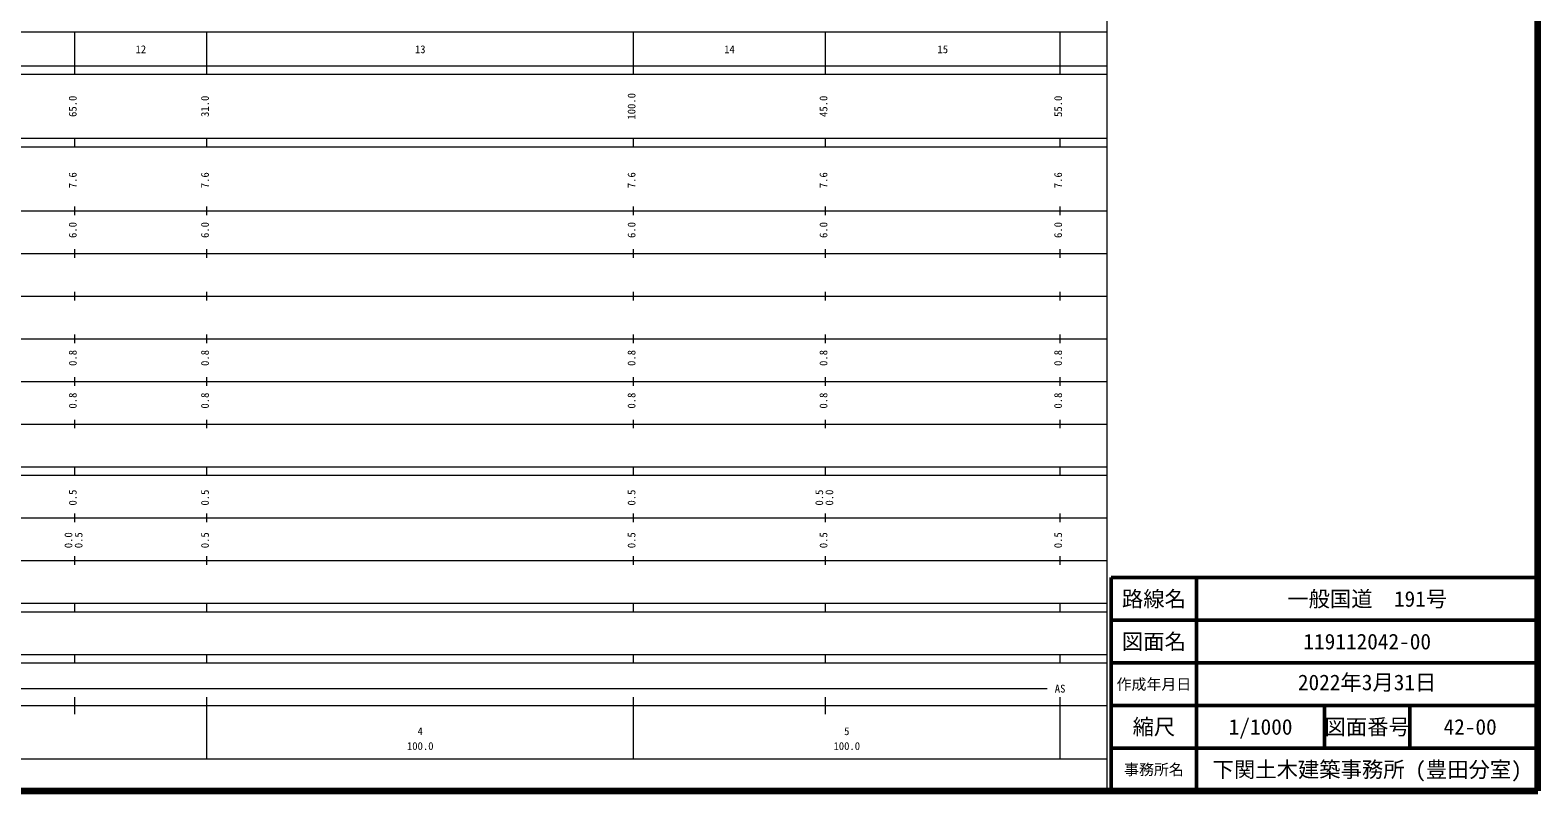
# Model space of a CAD drawing. Units: millimetres on the paper, enlarged 1000 times. Extents: x 40000 to 680000, y 20000 to 380000.
# Drawn here: x 326558 to 680000, y 20000 to 198357 of the extents above; entities that cross this region are included whole.
import ezdxf
from ezdxf.enums import TextEntityAlignment as Align

# ---------------------------------------------------------------- set-up
doc = ezdxf.new("R2010")
doc.units = ezdxf.units.MM
doc.header["$LTSCALE"] = 1000
for name, color, linetype, lineweight in [('M-TTL', 2, 'Continuous', 140), ('M-TTL-BAND', 7, 'Continuous', 13), ('M-TTL-FRAM', 2, 'Continuous', 50), ('M-TTL-LINE', 7, 'Continuous', 50), ('M-TTL-TXT', 7, 'Continuous', 50)]:
    doc.layers.add(name, color=color, linetype=linetype, lineweight=lineweight)
doc.styles.add('ＭＳ ゴシック', font='')
doc.styles.get('ＭＳ ゴシック').set_extended_font_data('MS Gothic')

msp = doc.modelspace()

# ---------------------------------------------------------------- linework, layer by layer
at = {"layer": 'M-TTL'}
for p, q in [((680000, 20000), (680000, 380000)), ((40000, 20000), (680000, 20000))]:
    msp.add_line(p, q, dxfattribs=at)
at = {"layer": 'M-TTL-BAND'}
for p, q in [((579000, 20000), (579000, 370000)), ((68000, 198000), (579000, 198000)), ((337000, 188000), (337000, 198000)), ((368000, 188000), (368000, 198000)), ((468000, 188000), (468000, 198000)), ((513000, 188000), (513000, 198000)), ((568000, 188000), (568000, 198000)), ((40000, 190000), (579000, 190000)), ((40000, 188000), (579000, 188000)), ((40000, 173000), (579000, 173000)), ((40000, 171000), (579000, 171000)), ((337000, 171000), (337000, 173000)), ((368000, 171000), (368000, 173000)), ((468000, 171000), (468000, 173000)), ((513000, 171000), (513000, 173000)), ((568000, 171000), (568000, 173000)), ((40000, 156000), (579000, 156000)), ((337000, 155000), (337000, 157000)), ((368000, 155000), (368000, 157000)), ((468000, 155000), (468000, 157000)), ((513000, 155000), (513000, 157000)), ((568000, 155000), (568000, 157000)), ((46000, 146000), (579000, 146000)), ((337000, 145000), (337000, 147000)), ((368000, 145000), (368000, 147000)), ((468000, 145000), (468000, 147000)), ((513000, 145000), (513000, 147000)), ((568000, 145000), (568000, 147000)), ((52000, 136000), (579000, 136000)), ((337000, 135000), (337000, 137000)), ((368000, 135000), (368000, 137000)), ((468000, 135000), (468000, 137000)), ((513000, 135000), (513000, 137000)), ((568000, 135000), (568000, 137000)), ((46000, 126000), (579000, 126000)), ((337000, 125000), (337000, 127000)), ((368000, 125000), (368000, 127000)), ((468000, 125000), (468000, 127000)), ((513000, 125000), (513000, 127000)), ((568000, 125000), (568000, 127000)), ((337000, 115000), (337000, 117000)), ((368000, 115000), (368000, 117000)), ((468000, 115000), (468000, 117000)), ((513000, 115000), (513000, 117000)), ((568000, 115000), (568000, 117000)), ((52000, 116000), (579000, 116000)), ((337000, 105000), (337000, 107000)), ((368000, 105000), (368000, 107000)), ((468000, 105000), (468000, 107000)), ((513000, 105000), (513000, 107000)), ((568000, 105000), (568000, 107000)), ((46000, 106000), (579000, 106000)), ((40000, 96000), (579000, 96000)), ((337000, 94000), (337000, 96000)), ((368000, 94000), (368000, 96000)), ((468000, 94000), (468000, 96000)), ((513000, 94000), (513000, 96000)), ((568000, 94000), (568000, 96000)), ((40000, 94000), (579000, 94000)), ((337000, 83000), (337000, 85000)), ((368000, 83000), (368000, 85000)), ((468000, 83000), (468000, 85000)), ((513000, 83000), (513000, 85000)), ((568000, 83000), (568000, 85000)), ((49000, 84000), (579000, 84000)), ((337000, 73000), (337000, 75000)), ((368000, 73000), (368000, 75000)), ((468000, 73000), (468000, 75000)), ((513000, 73000), (513000, 75000)), ((568000, 73000), (568000, 75000)), ((40000, 74000), (579000, 74000)), ((40000, 64000), (579000, 64000)), ((337000, 62000), (337000, 64000)), ((368000, 62000), (368000, 64000)), ((468000, 62000), (468000, 64000)), ((513000, 62000), (513000, 64000)), ((568000, 62000), (568000, 64000)), ((40000, 62000), (579000, 62000)), ((40000, 52000), (579000, 52000)), ((40000, 50000), (579000, 50000)), ((337000, 50000), (337000, 52000)), ((368000, 50000), (368000, 52000)), ((468000, 50000), (468000, 52000)), ((513000, 50000), (513000, 52000)), ((568000, 50000), (568000, 52000)), ((71000, 44000), (565000, 44000)), ((40000, 40000), (579000, 40000)), ((337000, 38000), (337000, 42000)), ((368000, 27500), (368000, 42000)), ((468000, 27500), (468000, 42000)), ((513000, 38000), (513000, 42000)), ((568000, 27500), (568000, 42000)), ((68000, 27500), (579000, 27500))]:
    msp.add_line(p, q, dxfattribs=at)
at = {"layer": 'M-TTL-FRAM'}
for p, q in [((680000, 70000), (580000, 70000)), ((580000, 70000), (580000, 20000))]:
    msp.add_line(p, q, dxfattribs=at)
at = {"layer": 'M-TTL-LINE'}
for p, q in [((600000, 70000), (600000, 20000)), ((680000, 60000), (580000, 60000)), ((680000, 50000), (580000, 50000)), ((680000, 40000), (580000, 40000)), ((630000, 40000), (630000, 30000)), ((650000, 40000), (650000, 30000)), ((680000, 30000), (580000, 30000))]:
    msp.add_line(p, q, dxfattribs=at)

# ---------------------------------------------------------------- texts
at = {"layer": 'M-TTL-BAND', "style": 'ＭＳ ゴシック'}
for s, p in [('12', (352500, 192405)), ('13', (418000, 192405)), ('14', (490500, 192405)), ('15', (540500, 192405)), ('AS', (568000, 42500)), ('4', (418000, 32523)), ('5', (518000, 32523)), ('100.0', (418000, 29033)), ('100.0', (518000, 29033))]:
    msp.add_text(s, height=1833, dxfattribs=at).set_placement(p, align=Align.BOTTOM_CENTER)
for s, p in [('65.0', (338000, 180500)), ('31.0', (369000, 180500)), ('100.0', (469000, 180500)), ('45.0', (514000, 180500)), ('55.0', (569000, 180500)), ('7.6', (338000, 163174)), ('7.6', (369000, 163174)), ('7.6', (469000, 163174)), ('7.6', (514000, 163174)), ('7.6', (569000, 163174)), ('6.0', (338000, 151500)), ('6.0', (369000, 151500)), ('6.0', (469000, 151500)), ('6.0', (514000, 151500)), ('6.0', (569000, 151500)), ('0.8', (338000, 121500)), ('0.8', (369000, 121500)), ('0.8', (469000, 121500)), ('0.8', (514000, 121500)), ('0.8', (569000, 121500)), ('0.8', (338000, 111500)), ('0.8', (369000, 111500)), ('0.8', (469000, 111500)), ('0.8', (514000, 111500)), ('0.8', (569000, 111500)), ('0.5', (338000, 88764)), ('0.5', (369000, 88764)), ('0.5', (469000, 88764)), ('0.5', (513000, 88764)), ('0.0', (515370, 88764)), ('0.0', (337000, 78764)), ('0.5', (339370, 78764)), ('0.5', (369000, 78764)), ('0.5', (469000, 78764)), ('0.5', (514000, 78764)), ('0.5', (569000, 78764))]:
    msp.add_text(s, height=1833, rotation=90, dxfattribs=at).set_placement(p, align=Align.BOTTOM_CENTER)
at = {"layer": 'M-TTL-TXT', "style": 'ＭＳ ゴシック'}
for s, height, p in [('路線名', 3666, (590000, 65000)), ('路線名', 3666, (590000, 65000)), ('一般国道\u3000191号', 3666, (640000, 65000)), ('図面名', 3666, (590000, 55000)), ('図面名', 3666, (590000, 55000)), ('119112042-00', 3666, (640000, 55000)), ('作成年月日', 2566, (590000, 45000)), ('作成年月日', 2566, (590000, 45000)), ('縮尺', 3666, (590000, 35000)), ('縮尺', 3666, (590000, 35000)), ('1/1000', 3666, (615000, 35000)), ('図面番号', 3666, (640000, 35000)), ('図面番号', 3666, (640000, 35000)), ('42-00', 3666, (664125, 35000)), ('事務所名', 2566, (590000, 25000)), ('事務所名', 2566, (590000, 25000)), ('下関土木建築事務所 (豊田分室)', 3666, (640000, 25000))]:
    msp.add_text(s, height=height, dxfattribs=at).set_placement(p, align=Align.MIDDLE_CENTER)
msp.add_text('2022年3月31日', height=3666, dxfattribs=at).set_placement((623750, 42500), align=Align.BOTTOM_LEFT)

doc.saveas('drawing.dxf')
